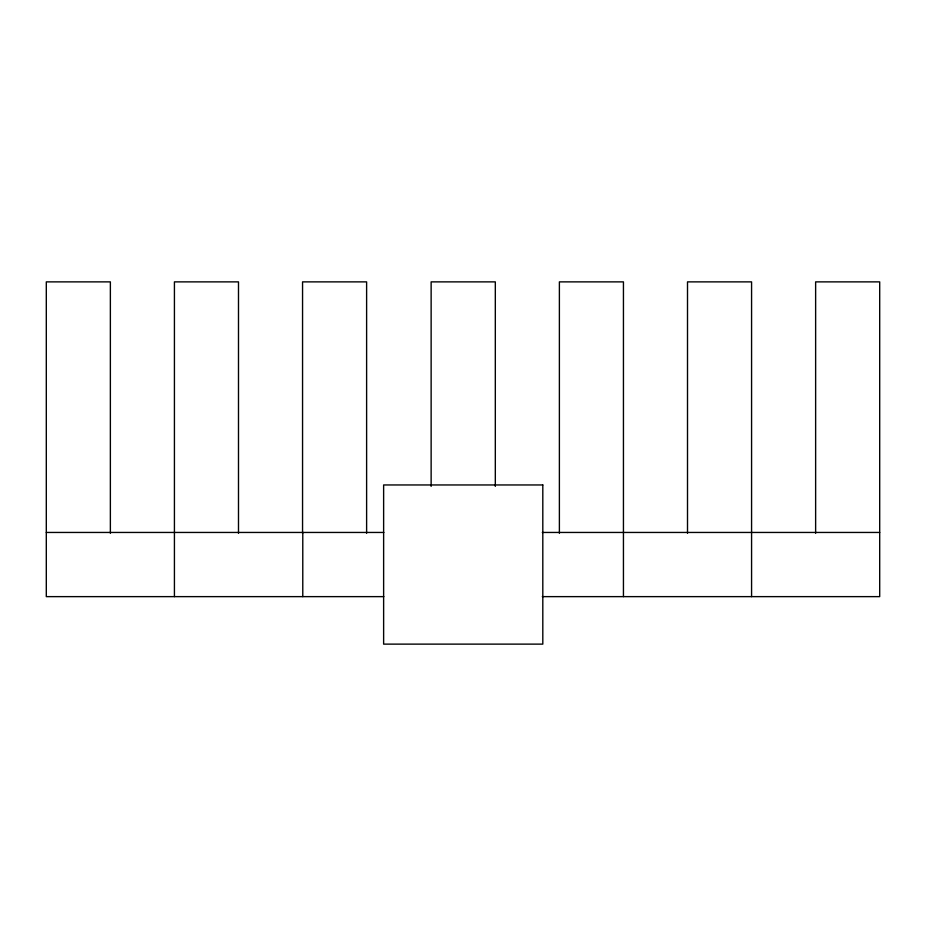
<?xml version="1.0" encoding="UTF-8"?>
<svg xmlns="http://www.w3.org/2000/svg" width="926" height="926" viewBox="0 0 926 926"><rect width="100%" height="100%" fill="white"/><g stroke="black" fill="none" stroke-linecap="round" stroke-linejoin="round"><path stroke-width="1.39" d="M46.3 532.45L383.827 532.45M542.3 532.45L879.7 532.45M383.827 596.633L46.3 596.633L46.3 281.874L110.368 281.874L110.368 533.272M542.3 596.633L879.7 596.633L879.7 281.874L815.632 281.874L815.632 533.272M751.576 596.633L751.576 281.874L687.509 281.874L687.509 533.272M623.441 596.633L623.441 281.874L559.385 281.874L559.385 533.272M495.317 486.37L495.317 281.874L431.134 281.874L431.134 486.37M366.615 533.272L366.615 281.874L302.559 281.874L302.559 533.272M302.779 532.45L302.779 596.633M238.491 533.272L238.491 281.874L174.424 281.874L174.424 596.633M542.81 484.958L383.63 484.958L383.63 644.126L542.81 644.126L542.81 484.958"/></g></svg>
